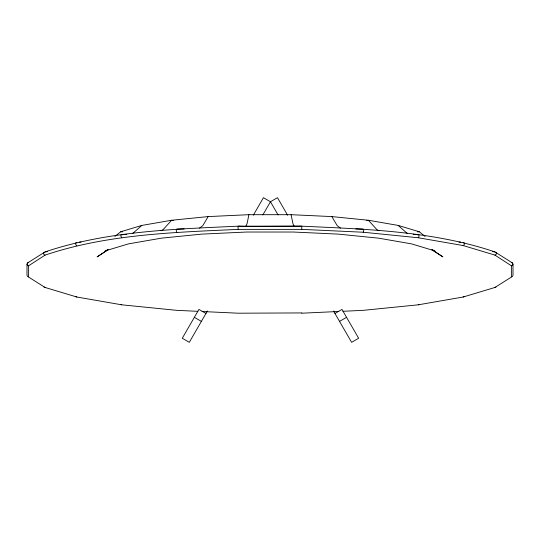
<?xml version="1.0" encoding="UTF-8"?>
<svg xmlns="http://www.w3.org/2000/svg" width="540" height="540" viewBox="0 0 540 540"><rect width="100%" height="100%" fill="white"/><g stroke="black" fill="none" stroke-linecap="round" stroke-linejoin="round"><path stroke-width="0.81" d="M425.122 236.453L419.303 231.775L398.21 225.43L368.381 220.253L331.844 216.587L291.094 214.691L248.906 214.691L247.091 223.56L245.741 226.469L238.221 226.172C173.421 229.216 107.109 231.012 45.07 251.91L27.473 263.014L27 264.134L27 275.245L27.473 276.365L45.07 287.462L76.849 297.02L121.79 304.823L176.83 310.345L197.856 311.324M301.779 229.372L301.779 226.172L238.221 226.172L238.012 227.489L238.221 229.372L301.779 229.372L363.17 232.227L418.21 237.749L463.151 245.552L494.93 255.11L511.38 265.768L512.528 265.275L513 264.134L512.528 263.014L494.93 251.91C432.891 231.012 366.579 229.216 301.779 226.172L245.741 226.469M44.003 252.302L43.558 253.402L44.003 254.563L45.07 255.11C107.109 234.212 173.421 232.416 238.221 229.372M202.061 311.519L238.221 313.2L301.928 312.93M253.307 215.231L263.432 197.687L270.459 201.751L278.06 214.907M207.387 310.993L189.304 342.313L182.277 338.249L198.929 309.413L205.956 313.47M262.865 214.907L270.459 201.751L277.486 197.687L287.611 215.231M248.906 214.691L208.157 216.587L202.824 225.626L199.537 228.15M363.17 232.227L363.791 230.364L363.17 229.034L355.82 228.906M418.21 237.749L418.912 237.121L418.912 234.86L413.201 234.306M132.53 233.644L141.791 225.43L171.619 220.253L208.157 216.587M114.878 236.453L120.697 231.775L141.791 225.43M103.599 252.565L97.106 256.892L108.196 249.703M27 264.134L27.473 265.275L28.62 265.768L45.07 255.11M104.247 252.126L107.777 249.845M342.988 311.283L363.17 310.345L418.21 304.823L463.151 297.02L494.93 287.462L512.528 276.365L513 275.245L513 264.134M463.151 245.552L464.069 244.958L464.447 243.776L464.069 242.696L463.151 242.352M334.962 313.47L341.989 309.413L358.641 338.249L351.614 342.313L333.531 310.993M339.538 321.388L346.565 317.331M161.048 230.688L163.141 229.601L171.619 220.253L173.259 220.624M494.93 255.11L495.997 254.563L496.442 253.402L495.997 252.302M418.21 304.823L418.912 304.519M107.392 249.905L105.145 250.891L128.439 243.884L161.372 238.167L201.717 234.117L246.713 232.025L293.288 232.025L338.283 234.117L378.628 238.167L411.561 243.884L434.855 250.891L432.608 249.905M27.473 263.014L28.62 262.568M76.849 242.352L75.931 242.696L75.553 243.776L75.931 244.958L76.849 245.552M463.151 297.02L464.069 296.676M494.93 287.462L495.997 287.071M366.741 220.624L368.381 220.253L376.859 229.601L378.952 230.688M45.07 251.91L47.567 251.64M79.346 242.163L81.007 242.035M417.629 231.896L419.303 231.775M126.799 234.306L121.088 234.86L120.791 235.919L121.79 237.749M301.779 313.2L338.783 311.479M184.181 228.906L176.83 229.034L176.209 230.364L176.83 232.227M120.697 231.775L122.371 231.896M458.993 242.035L460.654 242.163M492.433 251.64L494.93 251.91M44.003 287.071L45.07 287.462M75.931 296.676L76.849 297.02M511.38 262.568L512.528 263.014M121.088 304.519L121.79 304.823M194.353 317.331L201.386 321.388M432.223 249.845L435.753 252.126M431.804 249.703L442.894 256.892L436.401 252.565M340.463 228.15L337.176 225.626L331.844 216.587M398.21 225.43L407.471 233.644M294.26 226.469L292.91 223.56L291.094 214.691M511.38 265.768L511.38 276.804M28.62 265.768L28.62 276.804"/></g></svg>
